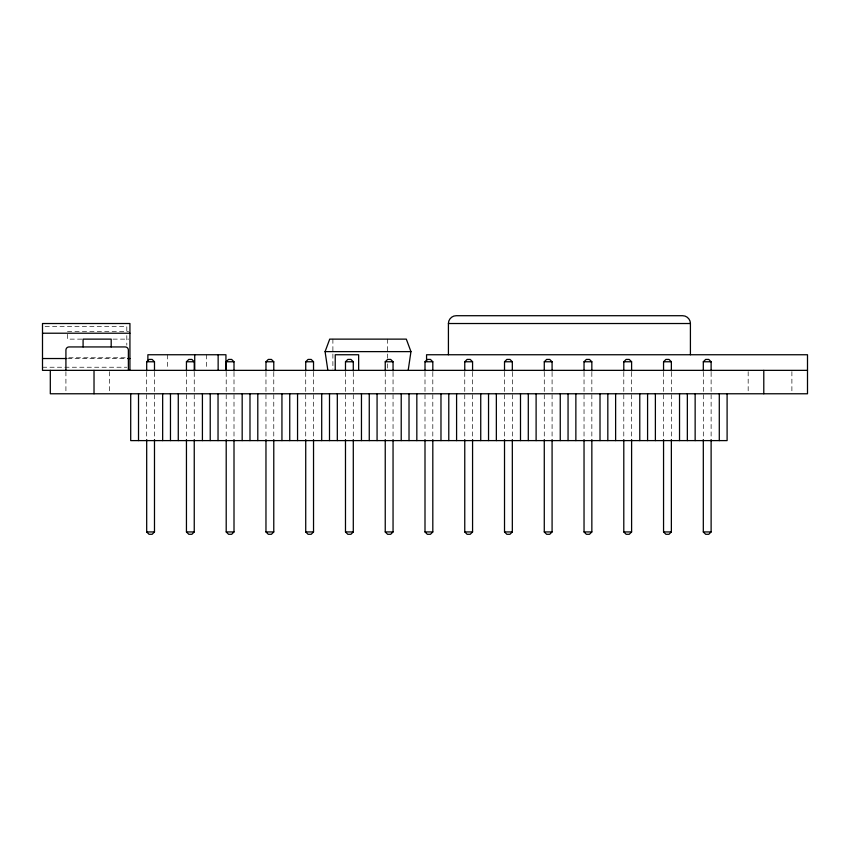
<?xml version="1.0" encoding="UTF-8"?>
<svg xmlns="http://www.w3.org/2000/svg" width="850" height="850" viewBox="0 0 850 850"><rect width="100%" height="100%" fill="white"/><g stroke="black" fill="none" stroke-linecap="round" stroke-linejoin="round"><path stroke-width="0.64" stroke-dasharray="4.25 3.19" d="M45.093 326.644L126.809 326.644L126.809 331.426M67.479 331.33L128.626 331.33M81.791 339.129L67.479 339.129L67.479 332.626M113.018 339.129L128.626 339.129M68.85 357.776L126.809 357.776M67.639 358.53L126.65 358.53M42.5 367.232L126.809 367.232M791.892 371.663L791.892 393.773M748.17 371.663L748.17 393.773M711.121 372.321L711.121 438.281M703.311 372.321L703.311 438.281M671.362 372.321L671.362 438.281M663.553 372.321L663.553 438.281M631.603 372.321L631.603 438.281M623.794 372.321L623.794 438.281M591.844 372.321L591.844 438.281M584.035 372.321L584.035 438.281M552.086 372.321L552.086 438.281M544.276 372.321L544.276 438.281M512.327 372.321L512.327 438.281M504.517 372.321L504.517 438.281M472.568 372.321L472.568 438.281M464.759 372.321L464.759 438.281M432.809 372.321L432.809 438.281M425 372.321L425 438.281M393.051 372.321L393.051 438.281M387.526 339.129L387.526 358.647M387.526 363.853L387.526 369.059M385.241 372.321L385.241 438.281M353.292 372.321L353.292 438.281M345.483 372.321L345.483 438.281M332.892 339.129L332.892 369.059M313.533 372.321L313.533 438.281M305.724 372.321L305.724 438.281M273.774 372.321L273.774 438.281M265.965 372.321L265.965 438.281M234.005 372.321L234.005 438.281M226.206 372.321L226.206 438.281M206.433 354.748L206.433 369.059M194.246 372.321L194.246 438.281M186.447 372.321L186.447 438.281M167.397 354.748L167.397 369.059M154.488 372.321L154.488 438.281M146.689 372.321L146.689 438.281M126.809 335.623L126.809 345.121M109.629 371.663L109.629 393.773M65.918 371.663L65.918 393.773"/><path stroke-width="1.27" d="M448.418 354.748L448.418 323.521C448.311 319.345 452.051 315.605 456.227 315.711L682.603 315.711C686.768 315.605 690.519 319.345 690.412 323.521L690.412 354.748M408.181 370.356L410.954 351.624L406.311 339.129L329.715 339.129L325.082 351.624L327.856 370.356M146.689 371.004L146.689 361.771L149.026 359.433L152.15 359.433L154.488 361.771L154.488 371.004M186.447 371.004L186.447 361.771L188.785 359.433L191.909 359.433L194.246 361.771L194.246 371.004M226.206 371.004L226.206 361.771L228.544 359.433L231.667 359.433L234.005 361.771L234.005 371.004M265.965 371.004L265.965 361.771L268.303 359.433L271.426 359.433L273.774 361.771L273.774 371.004M305.724 371.004L305.724 361.771L308.061 359.433L311.185 359.433L313.533 361.771L313.533 371.004M154.488 439.599L154.488 531.941L152.15 534.289L149.026 534.289L146.689 531.941L146.689 439.599M345.483 371.004L345.483 361.771L347.82 359.433L350.944 359.433L353.292 361.771L353.292 371.004M194.246 439.599L194.246 531.941L191.909 534.289L188.785 534.289L186.447 531.941L186.447 439.599M385.241 371.004L385.241 361.771L387.579 359.433L390.703 359.433L393.051 361.771L393.051 371.004M234.005 439.599L234.005 531.941L231.667 534.289L228.544 534.289L226.206 531.941L226.206 439.599M425 371.004L425 361.771L427.337 359.433L430.461 359.433L432.809 361.771L432.809 371.004M273.774 439.599L273.774 531.941L271.426 534.289L268.303 534.289L265.965 531.941L265.965 439.599M464.759 371.004L464.759 361.771L467.096 359.433L470.22 359.433L472.568 361.771L472.568 371.004M313.533 439.599L313.533 531.941L311.185 534.289L308.061 534.289L305.724 531.941L305.724 439.599M504.517 371.004L504.517 361.771L506.855 359.433L509.979 359.433L512.327 361.771L512.327 371.004M353.292 439.599L353.292 531.941L350.944 534.289L347.82 534.289L345.483 531.941L345.483 439.599M544.276 371.004L544.276 361.771L546.624 359.433L549.737 359.433L552.086 361.771L552.086 371.004M393.051 439.599L393.051 531.941L390.703 534.289L387.579 534.289L385.241 531.941L385.241 439.599M584.035 371.004L584.035 361.771L586.383 359.433L589.496 359.433L591.844 361.771L591.844 371.004M432.809 439.599L432.809 531.941L430.461 534.289L427.337 534.289L425 531.941L425 439.599M623.794 371.004L623.794 361.771L626.142 359.433L629.255 359.433L631.603 361.771L631.603 371.004M472.568 439.599L472.568 531.941L470.22 534.289L467.096 534.289L464.759 531.941L464.759 439.599M663.553 371.004L663.553 361.771L665.901 359.433L669.024 359.433L671.362 361.771L671.362 371.004M512.327 439.599L512.327 531.941L509.979 534.289L506.855 534.289L504.517 531.941L504.517 439.599M703.311 371.004L703.311 361.771L705.659 359.433L708.783 359.433L711.121 361.771L711.121 371.004M552.086 439.599L552.086 531.941L549.737 534.289L546.624 534.289L544.276 531.941L544.276 439.599M591.844 439.599L591.844 531.941L589.496 534.289L586.383 534.289L584.035 531.941L584.035 439.599M631.603 439.599L631.603 531.941L629.255 534.289L626.142 534.289L623.794 531.941L623.794 439.599M671.362 439.599L671.362 531.941L669.024 534.289L665.901 534.289L663.553 531.941L663.553 439.599M711.121 439.599L711.121 531.941L708.783 534.289L705.659 534.289L703.311 531.941L703.311 439.599M448.418 323.521L690.412 323.521M42.5 333.221L129.933 333.221M325.082 351.624L410.954 351.624M42.5 358.53L66.544 358.53M127.744 358.53L129.933 358.53M146.689 361.771L154.488 361.771M186.447 361.771L194.246 361.771M226.206 361.771L234.005 361.771M265.965 361.771L273.774 361.771M305.724 361.771L313.533 361.771M345.483 361.771L353.292 361.771M385.241 361.771L393.051 361.771M425 361.771L432.809 361.771M464.759 361.771L472.568 361.771M504.517 361.771L512.327 361.771M544.276 361.771L552.086 361.771M584.035 361.771L591.844 361.771M623.794 361.771L631.603 361.771M663.553 361.771L671.362 361.771M703.311 361.771L711.121 361.771M807.5 370.356L42.5 370.356L42.5 323.531L129.933 323.521L129.933 370.356M146.689 531.941L154.488 531.941M186.447 531.941L194.246 531.941M226.206 531.941L234.005 531.941M265.965 531.941L273.774 531.941M305.724 531.941L313.533 531.941M345.483 531.941L353.292 531.941M385.241 531.941L393.051 531.941M425 531.941L432.809 531.941M464.759 531.941L472.568 531.941M504.517 531.941L512.327 531.941M544.276 531.941L552.086 531.941M584.035 531.941L591.844 531.941M623.794 531.941L631.603 531.941M663.553 531.941L671.362 531.941M703.311 531.941L711.121 531.941M763.789 370.356L763.789 393.773M727.101 393.773L727.101 440.608L130.709 440.608L130.709 393.773M719.291 393.773L719.291 440.608M695.141 393.773L695.141 440.608M687.342 393.773L687.342 440.608M679.532 393.773L679.532 440.608M655.382 393.773L655.382 440.608M647.583 393.773L647.583 440.608M639.774 393.773L639.774 440.608M615.623 393.773L615.623 440.608M607.824 393.773L607.824 440.608M600.015 393.773L600.015 440.608M575.864 393.773L575.864 440.608M568.055 393.773L568.055 440.608M560.256 393.773L560.256 440.608M536.106 393.773L536.106 440.608M528.296 393.773L528.296 440.608M520.497 393.773L520.497 440.608M496.347 393.773L496.347 440.608M488.538 393.773L488.538 440.608M480.739 393.773L480.739 440.608M456.588 393.773L456.588 440.608M448.779 393.773L448.779 440.608M440.98 393.773L440.98 440.608M426.562 361.25L426.562 354.748L807.5 354.748L807.5 393.773L50.309 393.773L50.309 370.356M416.829 393.773L416.829 440.608M409.02 393.773L409.02 440.608M401.221 393.773L401.221 440.608M377.071 393.773L377.071 440.608M369.261 393.773L369.261 440.608M361.462 393.773L361.462 440.608M358.647 370.356L358.647 354.748L335.229 354.748L335.229 370.356M337.312 393.773L337.312 440.608M329.502 393.773L329.502 440.608M321.704 393.773L321.704 440.608M297.553 393.773L297.553 440.608M289.744 393.773L289.744 440.608M281.945 393.773L281.945 440.608M257.794 393.773L257.794 440.608M249.985 393.773L249.985 440.608M242.176 393.773L242.176 440.608M225.941 370.356L225.941 354.748L147.879 354.748L147.879 361.25M218.142 354.748L218.142 370.356M218.036 393.773L218.036 440.608M210.226 393.773L210.226 440.608M202.417 393.773L202.417 440.608M194.724 354.748L194.724 370.356M178.277 393.773L178.277 440.608M170.468 393.773L170.468 440.608M162.658 393.773L162.658 440.608M138.518 393.773L138.518 440.608M128.371 370.356L128.371 350.062A3.124 3.124 0 0 0 125.248 346.938L69.041 346.938A3.124 3.124 0 0 0 65.918 350.062L65.918 370.356M111.191 346.938L111.191 339.129L83.088 339.129L83.088 346.938M94.021 370.356L94.021 393.773"/></g></svg>
